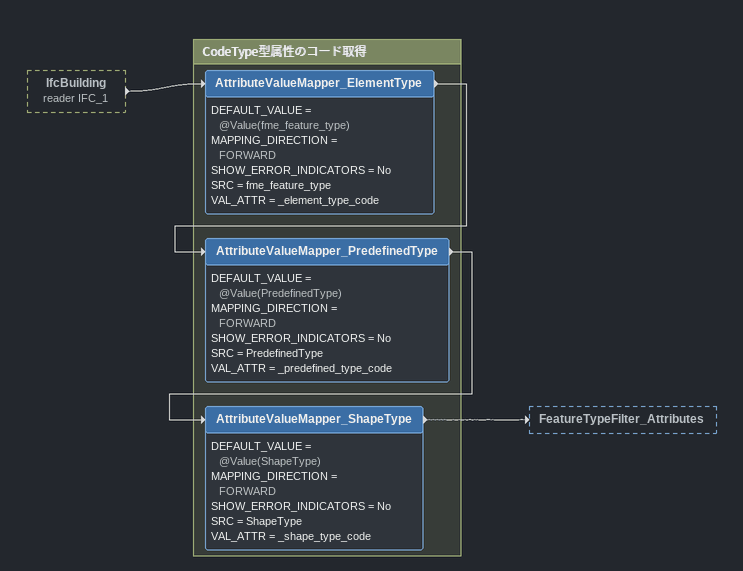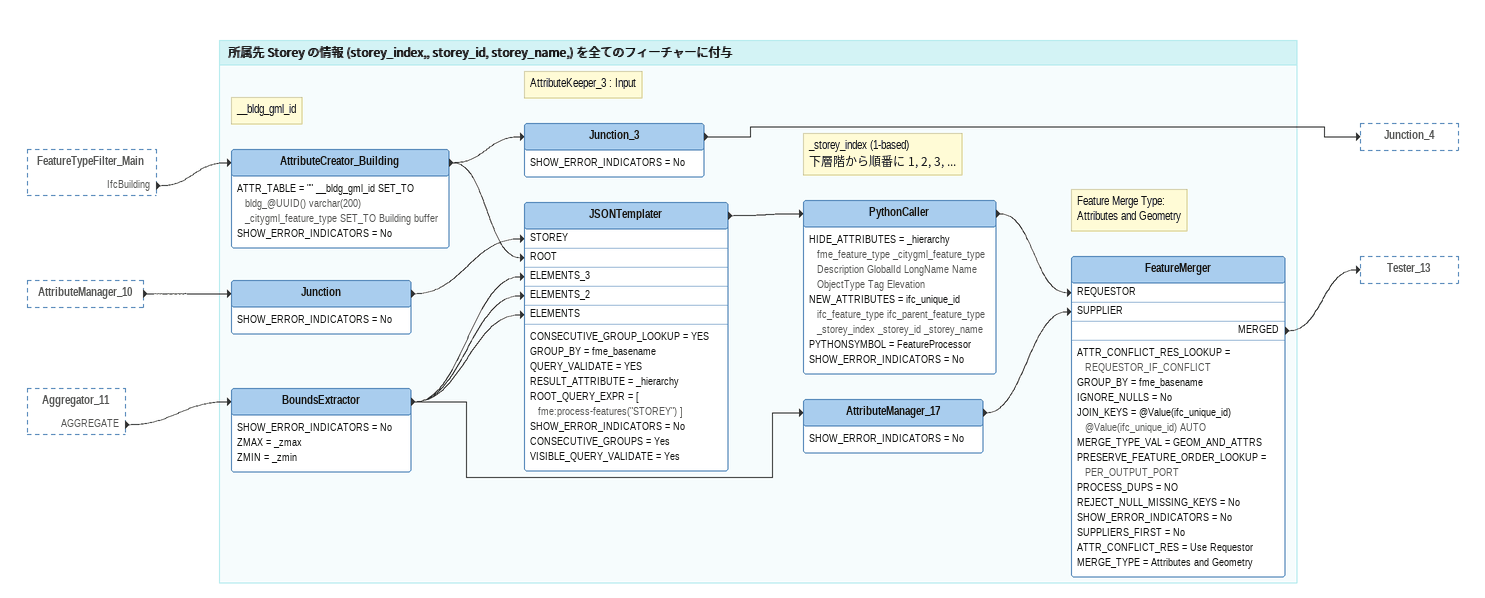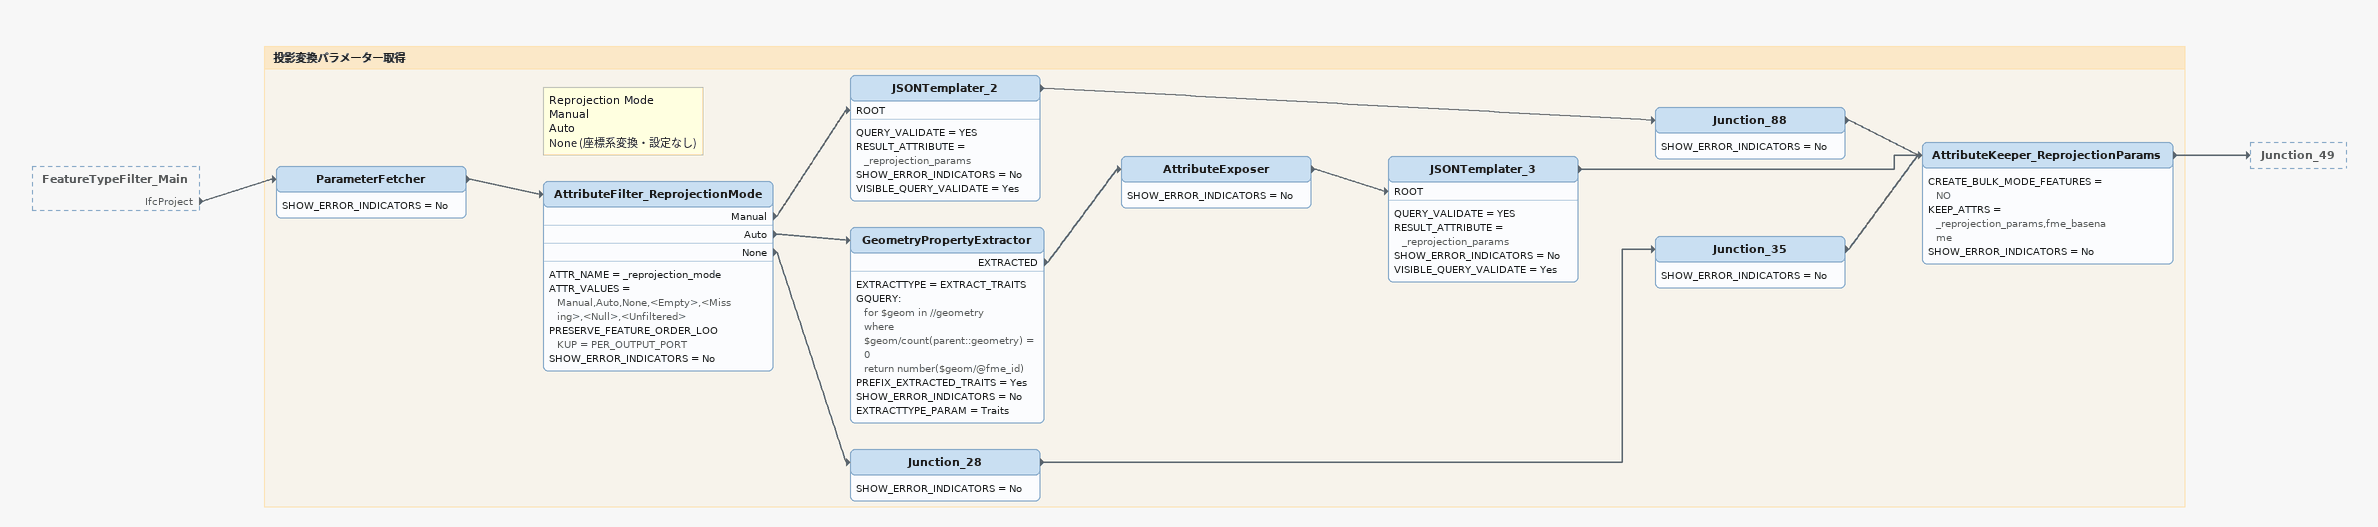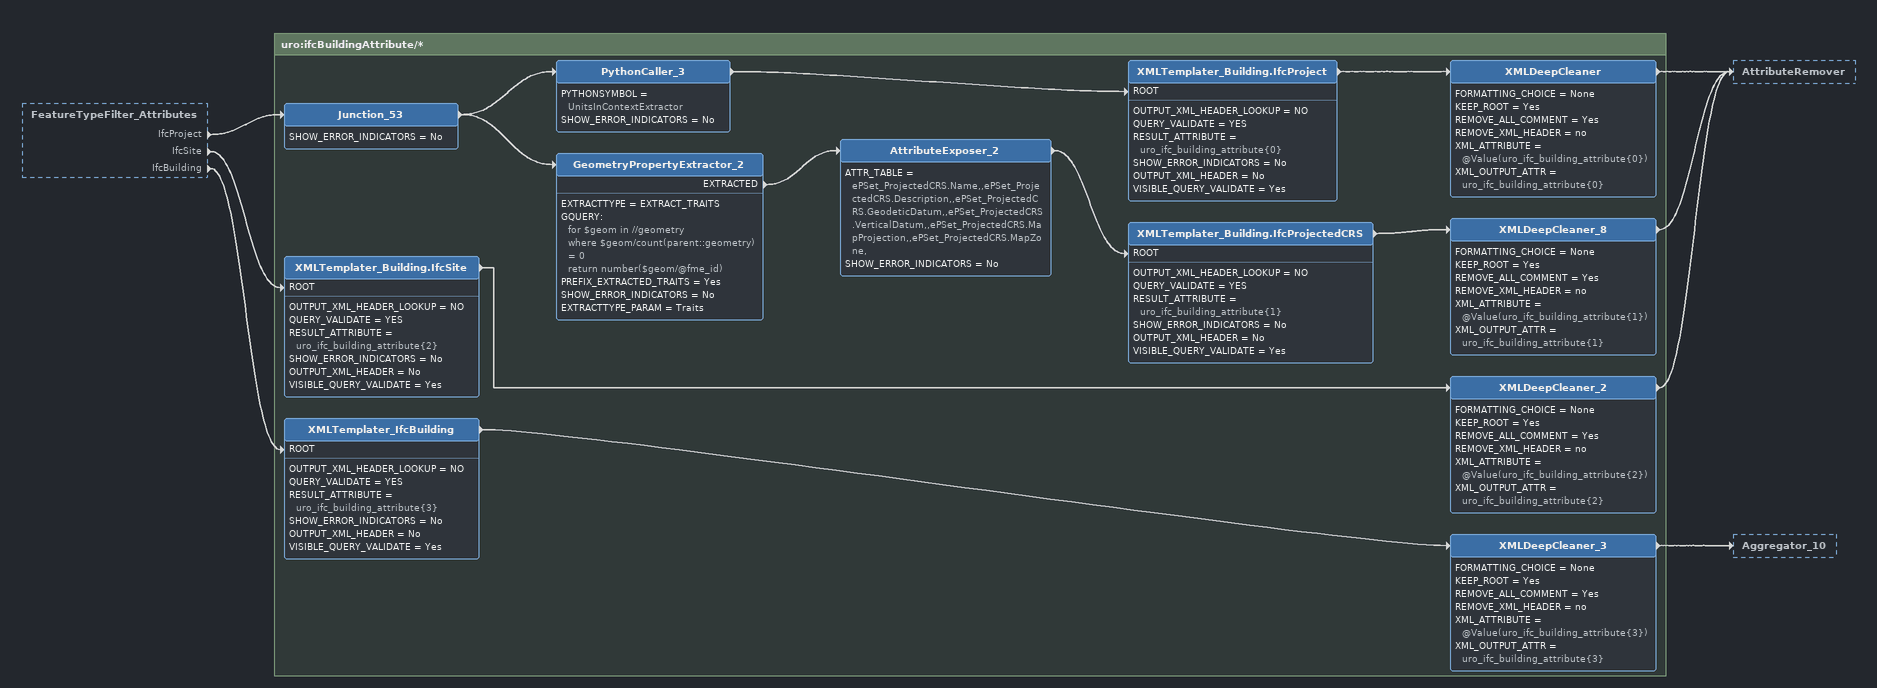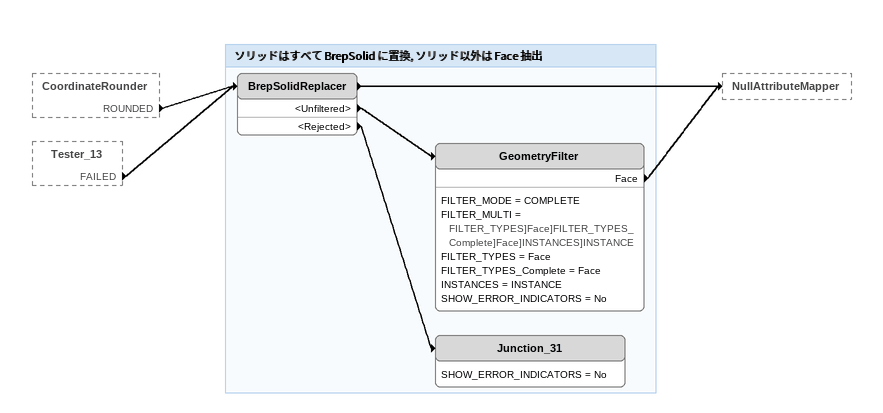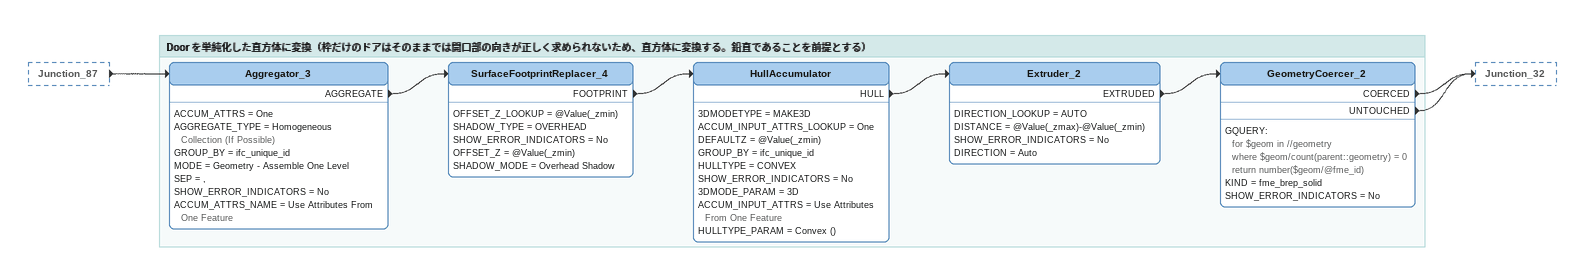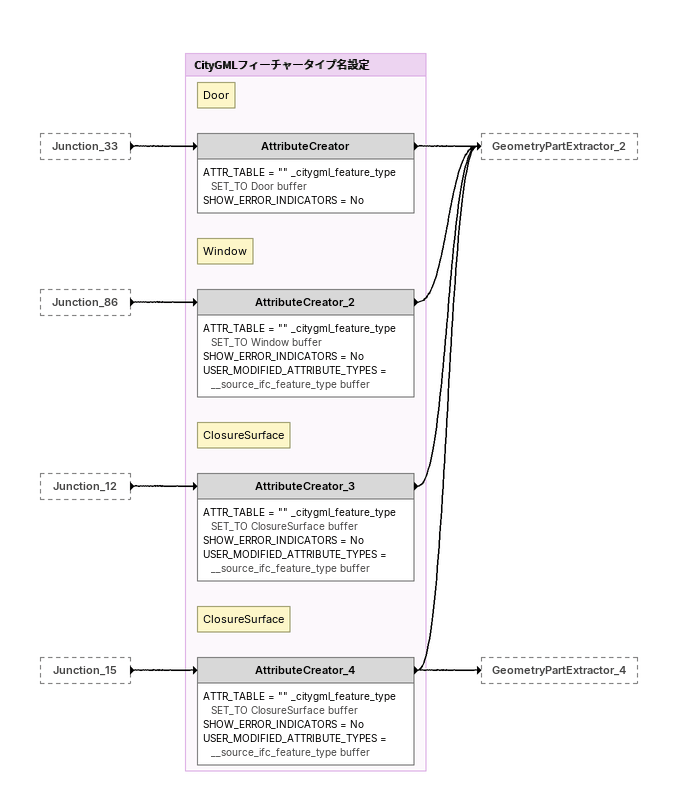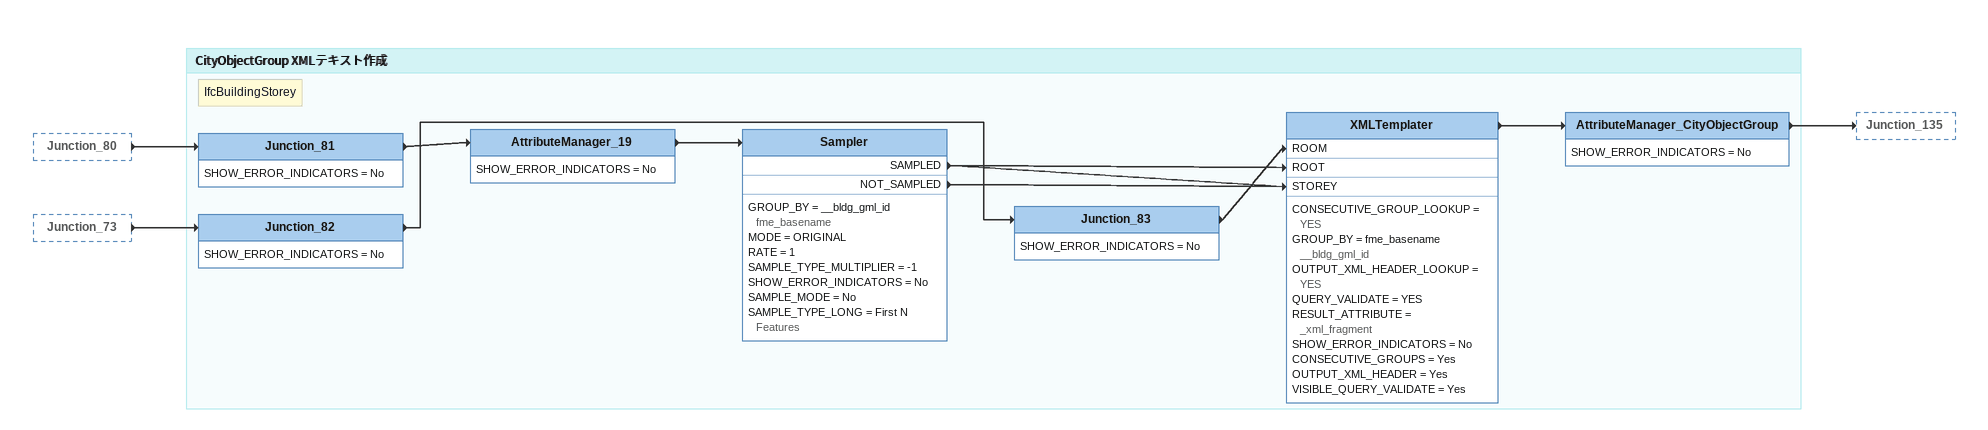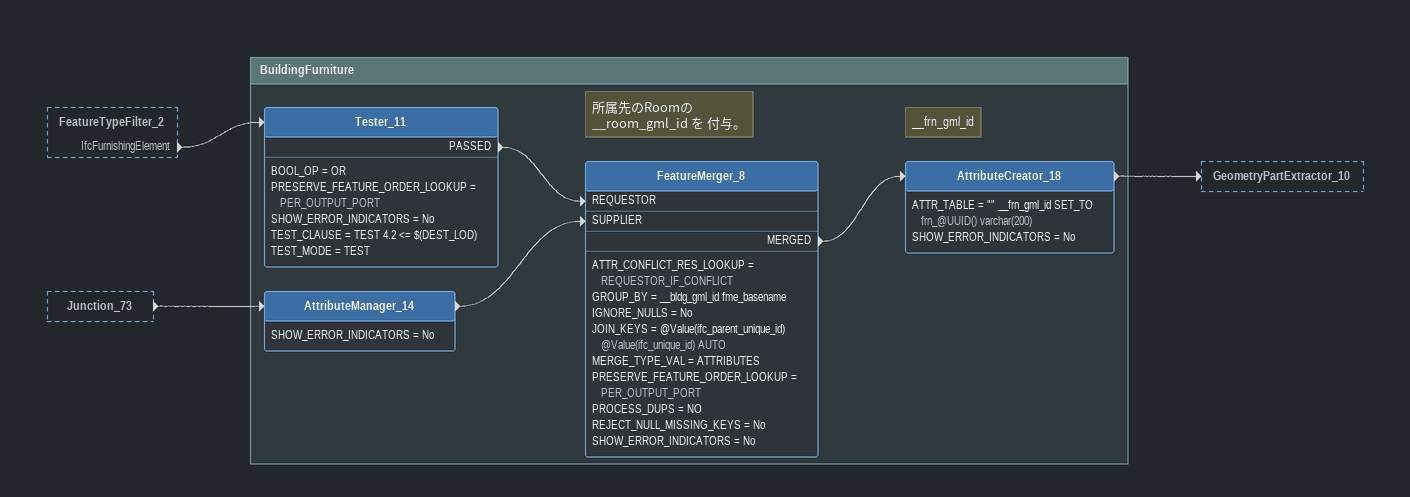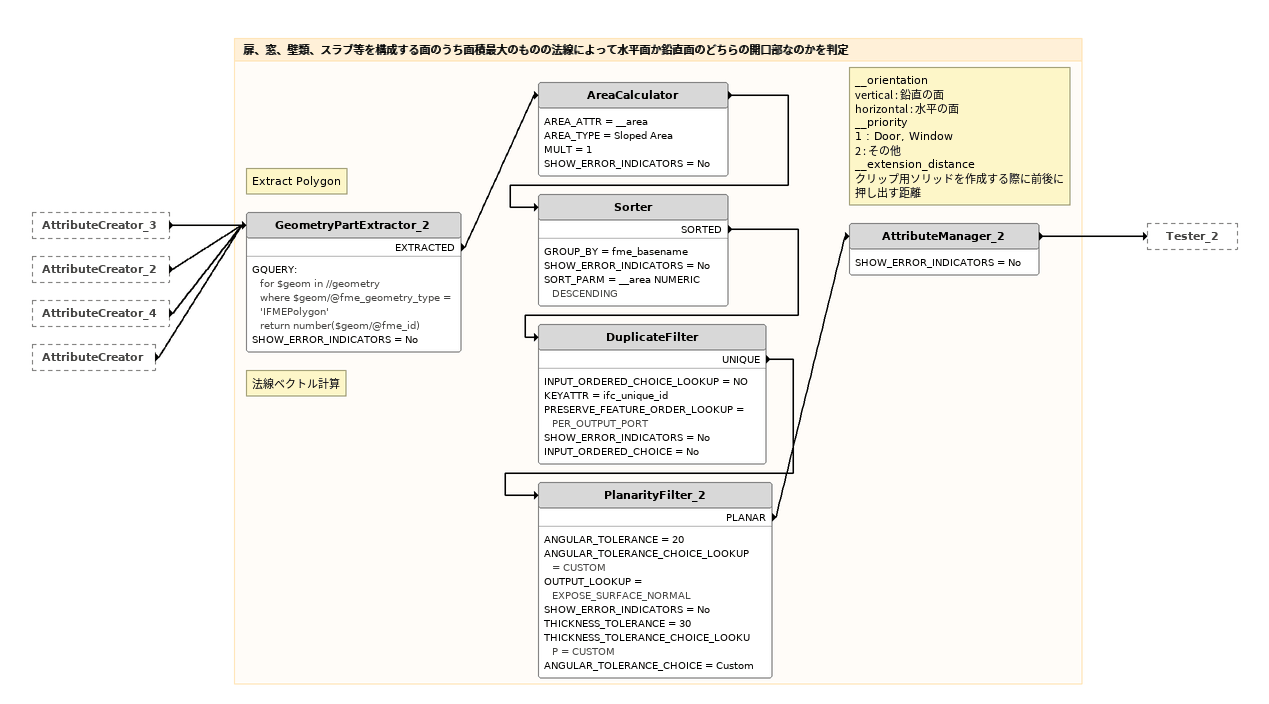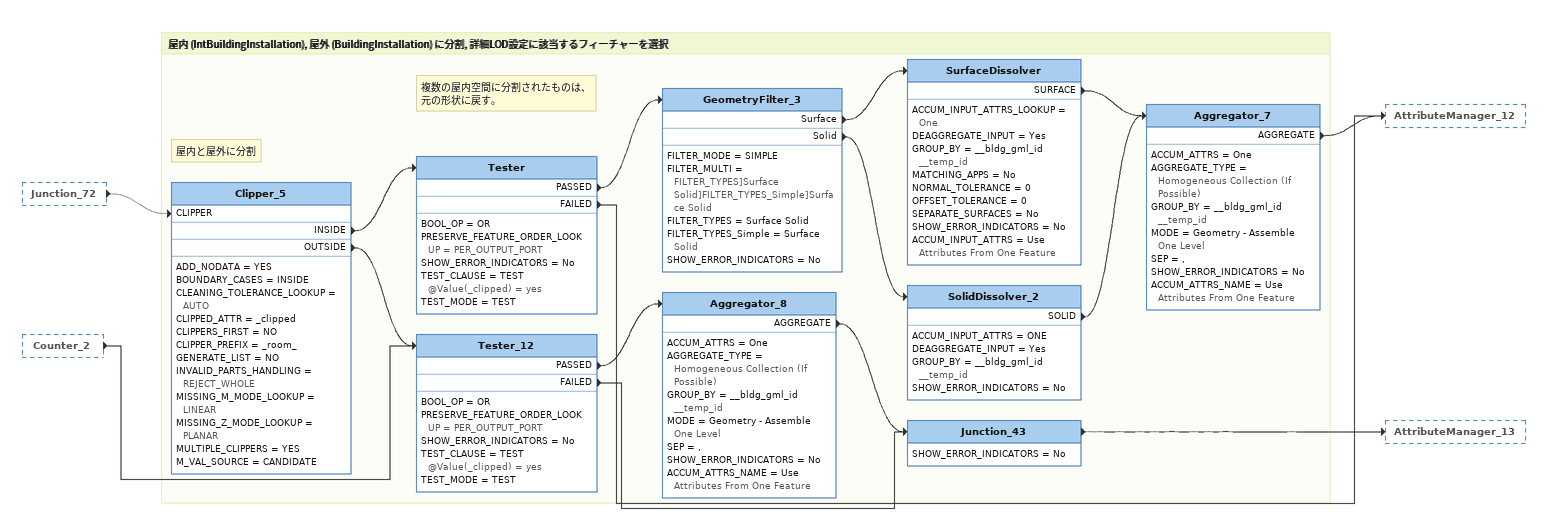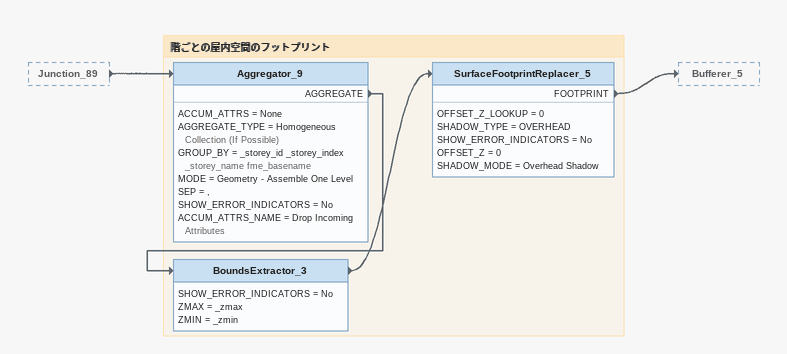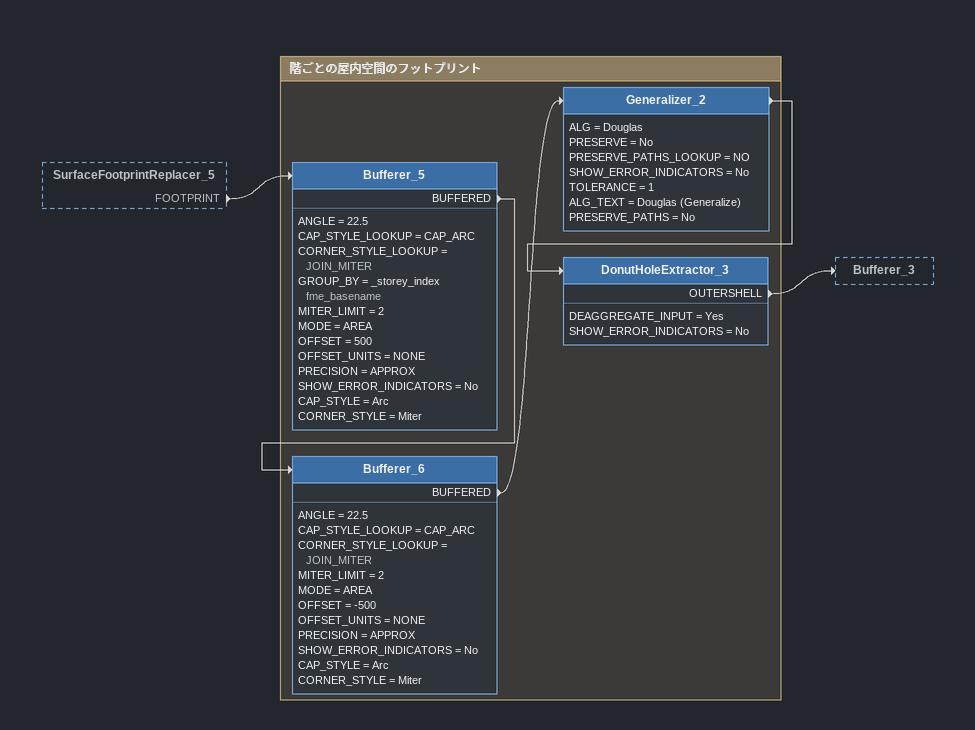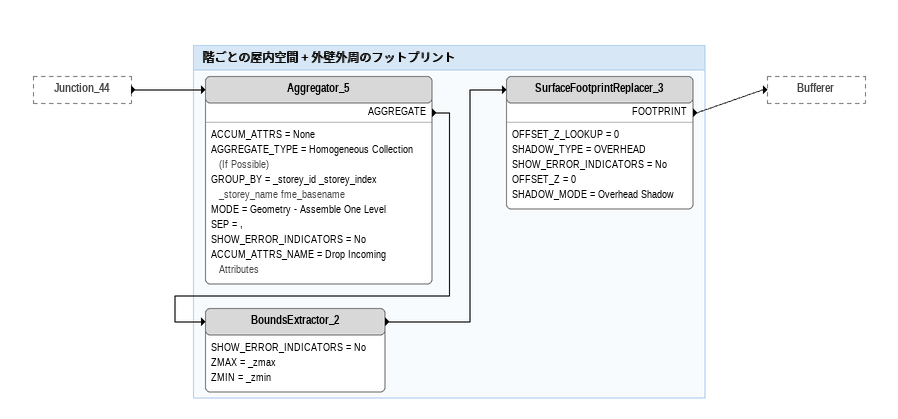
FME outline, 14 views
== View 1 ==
IfcBuilding (reader IFC_1) [outside]
    -> AttributeValueMapper_ElementType

Bookmark: CodeType型属性のコード取得
AttributeValueMapper_ElementType
    DEFAULT_VALUE = @Value(fme_feature_type)
    MAPPING_DIRECTION = FORWARD
    SHOW_ERROR_INDICATORS = No
    SRC = fme_feature_type
    VAL_ATTR = _element_type_code
    -> AttributeValueMapper_PredefinedType
AttributeValueMapper_PredefinedType
    DEFAULT_VALUE = @Value(PredefinedType)
    MAPPING_DIRECTION = FORWARD
    SHOW_ERROR_INDICATORS = No
    SRC = PredefinedType
    VAL_ATTR = _predefined_type_code
    -> AttributeValueMapper_ShapeType
AttributeValueMapper_ShapeType
    DEFAULT_VALUE = @Value(ShapeType)
    MAPPING_DIRECTION = FORWARD
    SHOW_ERROR_INDICATORS = No
    SRC = ShapeType
    VAL_ATTR = _shape_type_code
    -> FeatureTypeFilter_Attributes

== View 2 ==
FeatureTypeFilter_Main [outside]
    IfcBuilding -> AttributeCreator_Building
AttributeManager_10 [outside]
    -> Junction
Aggregator_11 [outside]
    AGGREGATE -> BoundsExtractor

Bookmark: 所属先 Storey の情報 (storey_index,, storey_id, storey_name,) を全てのフィーチャーに付与
Note: __bldg_gml_id
AttributeCreator_Building
    ATTR_TABLE = "" __bldg_gml_id SET_TO bldg_@UUID() varchar(200)  _citygml_feature_type SET_TO Building buffer
    SHOW_ERROR_INDICATORS = No
    -> JSONTemplater [ROOT]
    -> Junction_3
Note: AttributeKeeper_3 : Input
Junction_3
    SHOW_ERROR_INDICATORS = No
    -> Junction_4
BoundsExtractor
    SHOW_ERROR_INDICATORS = No
    ZMAX = _zmax
    ZMIN = _zmin
    -> JSONTemplater [ELEMENTS_3]
    -> AttributeManager_17
    -> JSONTemplater [ELEMENTS_2]
    -> JSONTemplater [ELEMENTS]
AttributeManager_17
    SHOW_ERROR_INDICATORS = No
    -> FeatureMerger [SUPPLIER]
Junction
    SHOW_ERROR_INDICATORS = No
    -> JSONTemplater [STOREY]
JSONTemplater
    CONSECUTIVE_GROUP_LOOKUP = YES
    GROUP_BY = fme_basename
    QUERY_VALIDATE = YES
    RESULT_ATTRIBUTE = _hierarchy
    ROOT_QUERY_EXPR = [ fme:process-features("STOREY") ]
    SHOW_ERROR_INDICATORS = No
    CONSECUTIVE_GROUPS = Yes
    VISIBLE_QUERY_VALIDATE = Yes
    -> PythonCaller
Note: _storey_index (1-based) / 下層階から順番に 1, 2, 3, ...
PythonCaller
    HIDE_ATTRIBUTES = _hierarchy fme_feature_type _citygml_feature_type Description GlobalId LongName Name ObjectType Tag Elevation
    NEW_ATTRIBUTES = ifc_unique_id ifc_feature_type ifc_parent_feature_type _storey_index _storey_id _storey_name
    PYTHONSYMBOL = FeatureProcessor
    SHOW_ERROR_INDICATORS = No
    -> FeatureMerger [REQUESTOR]
Note: Feature Merge Type: / Attributes and Geometry
FeatureMerger
    ATTR_CONFLICT_RES_LOOKUP = REQUESTOR_IF_CONFLICT
    GROUP_BY = fme_basename
    IGNORE_NULLS = No
    JOIN_KEYS = @Value(ifc_unique_id) @Value(ifc_unique_id) AUTO
    MERGE_TYPE_VAL = GEOM_AND_ATTRS
    PRESERVE_FEATURE_ORDER_LOOKUP = PER_OUTPUT_PORT
    PROCESS_DUPS = NO
    REJECT_NULL_MISSING_KEYS = No
    SHOW_ERROR_INDICATORS = No
    SUPPLIERS_FIRST = No
    ATTR_CONFLICT_RES = Use Requestor
    MERGE_TYPE = Attributes and Geometry
    MERGED -> Tester_13

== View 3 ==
FeatureTypeFilter_Main [outside]
    IfcProject -> ParameterFetcher

Bookmark: 投影変換パラメーター取得
ParameterFetcher
    SHOW_ERROR_INDICATORS = No
    -> AttributeFilter_ReprojectionMode
Note: Reprojection Mode / Manual / Auto / None (座標系変換・設定なし)
AttributeFilter_ReprojectionMode
    ATTR_NAME = _reprojection_mode
    ATTR_VALUES = Manual,Auto,None,<Empty>,<Missing>,<Null>,<Unfiltered>
    PRESERVE_FEATURE_ORDER_LOOKUP = PER_OUTPUT_PORT
    SHOW_ERROR_INDICATORS = No
    Manual -> JSONTemplater_2 [ROOT]
    Auto -> GeometryPropertyExtractor
    None -> Junction_28
JSONTemplater_2
    QUERY_VALIDATE = YES
    RESULT_ATTRIBUTE = _reprojection_params
    SHOW_ERROR_INDICATORS = No
    VISIBLE_QUERY_VALIDATE = Yes
    -> Junction_88
Junction_88
    SHOW_ERROR_INDICATORS = No
    -> AttributeKeeper_ReprojectionParams
GeometryPropertyExtractor
    EXTRACTTYPE = EXTRACT_TRAITS
    GQUERY:
      for $geom in //geometry
      where $geom/count(parent::geometry) = 0
      return number($geom/@fme_id)
    PREFIX_EXTRACTED_TRAITS = Yes
    SHOW_ERROR_INDICATORS = No
    EXTRACTTYPE_PARAM = Traits
    EXTRACTED -> AttributeExposer
AttributeExposer
    SHOW_ERROR_INDICATORS = No
    -> JSONTemplater_3 [ROOT]
JSONTemplater_3
    QUERY_VALIDATE = YES
    RESULT_ATTRIBUTE = _reprojection_params
    SHOW_ERROR_INDICATORS = No
    VISIBLE_QUERY_VALIDATE = Yes
    -> AttributeKeeper_ReprojectionParams
Junction_28
    SHOW_ERROR_INDICATORS = No
    -> Junction_35
Junction_35
    SHOW_ERROR_INDICATORS = No
    -> AttributeKeeper_ReprojectionParams
AttributeKeeper_ReprojectionParams
    CREATE_BULK_MODE_FEATURES = NO
    KEEP_ATTRS = _reprojection_params,fme_basename
    SHOW_ERROR_INDICATORS = No
    -> Junction_49

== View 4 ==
FeatureTypeFilter_Attributes [outside]
    IfcProject -> Junction_53
    IfcSite -> XMLTemplater_Building.IfcSite [ROOT]
    IfcBuilding -> XMLTemplater_IfcBuilding [ROOT]

Bookmark: uro:ifcBuildingAttribute/*
Junction_53
    SHOW_ERROR_INDICATORS = No
    -> GeometryPropertyExtractor_2
    -> PythonCaller_3
PythonCaller_3
    PYTHONSYMBOL = UnitsInContextExtractor
    SHOW_ERROR_INDICATORS = No
    -> XMLTemplater_Building.IfcProject [ROOT]
XMLTemplater_Building.IfcProject
    OUTPUT_XML_HEADER_LOOKUP = NO
    QUERY_VALIDATE = YES
    RESULT_ATTRIBUTE = uro_ifc_building_attribute{0}
    SHOW_ERROR_INDICATORS = No
    OUTPUT_XML_HEADER = No
    VISIBLE_QUERY_VALIDATE = Yes
    -> XMLDeepCleaner
XMLDeepCleaner
    FORMATTING_CHOICE = None
    KEEP_ROOT = Yes
    REMOVE_ALL_COMMENT = Yes
    REMOVE_XML_HEADER = no
    XML_ATTRIBUTE = @Value(uro_ifc_building_attribute{0})
    XML_OUTPUT_ATTR = uro_ifc_building_attribute{0}
    -> AttributeRemover
GeometryPropertyExtractor_2
    EXTRACTTYPE = EXTRACT_TRAITS
    GQUERY:
      for $geom in //geometry
      where $geom/count(parent::geometry) = 0
      return number($geom/@fme_id)
    PREFIX_EXTRACTED_TRAITS = Yes
    SHOW_ERROR_INDICATORS = No
    EXTRACTTYPE_PARAM = Traits
    EXTRACTED -> AttributeExposer_2
AttributeExposer_2
    ATTR_TABLE = ePSet_ProjectedCRS.Name,,ePSet_ProjectedCRS.Description,,ePSet_ProjectedCRS.GeodeticDatum,,ePSet_ProjectedCRS.VerticalDatum,,ePSet_ProjectedCRS.MapProjection,,ePSet_ProjectedCRS.MapZone,
    SHOW_ERROR_INDICATORS = No
    -> XMLTemplater_Building.IfcProjectedCRS [ROOT]
XMLTemplater_Building.IfcProjectedCRS
    OUTPUT_XML_HEADER_LOOKUP = NO
    QUERY_VALIDATE = YES
    RESULT_ATTRIBUTE = uro_ifc_building_attribute{1}
    SHOW_ERROR_INDICATORS = No
    OUTPUT_XML_HEADER = No
    VISIBLE_QUERY_VALIDATE = Yes
    -> XMLDeepCleaner_8
XMLDeepCleaner_8
    FORMATTING_CHOICE = None
    KEEP_ROOT = Yes
    REMOVE_ALL_COMMENT = Yes
    REMOVE_XML_HEADER = no
    XML_ATTRIBUTE = @Value(uro_ifc_building_attribute{1})
    XML_OUTPUT_ATTR = uro_ifc_building_attribute{1}
    -> AttributeRemover
XMLTemplater_Building.IfcSite
    OUTPUT_XML_HEADER_LOOKUP = NO
    QUERY_VALIDATE = YES
    RESULT_ATTRIBUTE = uro_ifc_building_attribute{2}
    SHOW_ERROR_INDICATORS = No
    OUTPUT_XML_HEADER = No
    VISIBLE_QUERY_VALIDATE = Yes
    -> XMLDeepCleaner_2
XMLDeepCleaner_2
    FORMATTING_CHOICE = None
    KEEP_ROOT = Yes
    REMOVE_ALL_COMMENT = Yes
    REMOVE_XML_HEADER = no
    XML_ATTRIBUTE = @Value(uro_ifc_building_attribute{2})
    XML_OUTPUT_ATTR = uro_ifc_building_attribute{2}
    -> AttributeRemover
XMLTemplater_IfcBuilding
    OUTPUT_XML_HEADER_LOOKUP = NO
    QUERY_VALIDATE = YES
    RESULT_ATTRIBUTE = uro_ifc_building_attribute{3}
    SHOW_ERROR_INDICATORS = No
    OUTPUT_XML_HEADER = No
    VISIBLE_QUERY_VALIDATE = Yes
    -> XMLDeepCleaner_3
XMLDeepCleaner_3
    FORMATTING_CHOICE = None
    KEEP_ROOT = Yes
    REMOVE_ALL_COMMENT = Yes
    REMOVE_XML_HEADER = no
    XML_ATTRIBUTE = @Value(uro_ifc_building_attribute{3})
    XML_OUTPUT_ATTR = uro_ifc_building_attribute{3}
    -> Aggregator_10

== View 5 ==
CoordinateRounder [outside]
    ROUNDED -> BrepSolidReplacer
Tester_13 [outside]
    FAILED -> BrepSolidReplacer

Bookmark: ソリッドはすべて BrepSolid に置換, ソリッド以外は Face 抽出
BrepSolidReplacer
    -> NullAttributeMapper
    <Unfiltered> -> GeometryFilter
    <Rejected> -> Junction_31
GeometryFilter
    FILTER_MODE = COMPLETE
    FILTER_MULTI = FILTER_TYPES]Face]FILTER_TYPES_Complete]Face]INSTANCES]INSTANCE
    FILTER_TYPES = Face
    FILTER_TYPES_Complete = Face
    INSTANCES = INSTANCE
    SHOW_ERROR_INDICATORS = No
    Face -> NullAttributeMapper
Junction_31
    SHOW_ERROR_INDICATORS = No

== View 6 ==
Junction_87 [outside]
    -> Aggregator_3

Bookmark: Door を単純化した直方体に変換（枠だけのドアはそのままでは開口部の向きが正しく求められないため、直方体に変換する。鉛直であることを前提とする）
Aggregator_3
    ACCUM_ATTRS = One
    AGGREGATE_TYPE = Homogeneous Collection (If Possible)
    GROUP_BY = ifc_unique_id
    MODE = Geometry - Assemble One Level
    SEP = ,
    SHOW_ERROR_INDICATORS = No
    ACCUM_ATTRS_NAME = Use Attributes From One Feature
    AGGREGATE -> SurfaceFootprintReplacer_4
SurfaceFootprintReplacer_4
    OFFSET_Z_LOOKUP = @Value(_zmin)
    SHADOW_TYPE = OVERHEAD
    SHOW_ERROR_INDICATORS = No
    OFFSET_Z = @Value(_zmin)
    SHADOW_MODE = Overhead Shadow
    FOOTPRINT -> HullAccumulator
HullAccumulator
    3DMODETYPE = MAKE3D
    ACCUM_INPUT_ATTRS_LOOKUP = One
    DEFAULTZ = @Value(_zmin)
    GROUP_BY = ifc_unique_id
    HULLTYPE = CONVEX
    SHOW_ERROR_INDICATORS = No
    3DMODE_PARAM = 3D
    ACCUM_INPUT_ATTRS = Use Attributes From One Feature
    HULLTYPE_PARAM = Convex ()
    HULL -> Extruder_2
Extruder_2
    DIRECTION_LOOKUP = AUTO
    DISTANCE = @Value(_zmax)-@Value(_zmin)
    SHOW_ERROR_INDICATORS = No
    DIRECTION = Auto
    EXTRUDED -> GeometryCoercer_2
GeometryCoercer_2
    GQUERY:
      for $geom in //geometry
      where $geom/count(parent::geometry) = 0
      return number($geom/@fme_id)
    KIND = fme_brep_solid
    SHOW_ERROR_INDICATORS = No
    COERCED -> Junction_32
    UNTOUCHED -> Junction_32

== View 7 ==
Junction_33 [outside]
    -> AttributeCreator
Junction_86 [outside]
    -> AttributeCreator_2
Junction_12 [outside]
    -> AttributeCreator_3
Junction_15 [outside]
    -> AttributeCreator_4

Bookmark: CityGMLフィーチャータイプ名設定
Note: Window
AttributeCreator_2
    ATTR_TABLE = "" _citygml_feature_type SET_TO Window buffer
    SHOW_ERROR_INDICATORS = No
    USER_MODIFIED_ATTRIBUTE_TYPES = __source_ifc_feature_type buffer
    -> GeometryPartExtractor_2
Note: ClosureSurface
AttributeCreator_3
    ATTR_TABLE = "" _citygml_feature_type SET_TO ClosureSurface buffer
    SHOW_ERROR_INDICATORS = No
    USER_MODIFIED_ATTRIBUTE_TYPES = __source_ifc_feature_type buffer
    -> GeometryPartExtractor_2
Note: ClosureSurface
AttributeCreator_4
    ATTR_TABLE = "" _citygml_feature_type SET_TO ClosureSurface buffer
    SHOW_ERROR_INDICATORS = No
    USER_MODIFIED_ATTRIBUTE_TYPES = __source_ifc_feature_type buffer
    -> GeometryPartExtractor_4
    -> GeometryPartExtractor_2
Note: Door
AttributeCreator
    ATTR_TABLE = "" _citygml_feature_type SET_TO Door buffer
    SHOW_ERROR_INDICATORS = No
    -> GeometryPartExtractor_2

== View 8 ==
Junction_80 [outside]
    -> Junction_81
Junction_73 [outside]
    -> Junction_82

Bookmark: CityObjectGroup XMLテキスト作成
Junction_82
    SHOW_ERROR_INDICATORS = No
    -> Junction_83
Junction_83
    SHOW_ERROR_INDICATORS = No
    -> XMLTemplater [ROOM]
Note: IfcBuildingStorey
Junction_81
    SHOW_ERROR_INDICATORS = No
    -> AttributeManager_19
AttributeManager_19
    SHOW_ERROR_INDICATORS = No
    -> Sampler
Sampler
    GROUP_BY = __bldg_gml_id fme_basename
    MODE = ORIGINAL
    RATE = 1
    SAMPLE_TYPE_MULTIPLIER = -1
    SHOW_ERROR_INDICATORS = No
    SAMPLE_MODE = No
    SAMPLE_TYPE_LONG = First N Features
    SAMPLED -> XMLTemplater [ROOT]
    SAMPLED -> XMLTemplater [STOREY]
    NOT_SAMPLED -> XMLTemplater [STOREY]
XMLTemplater
    CONSECUTIVE_GROUP_LOOKUP = YES
    GROUP_BY = fme_basename __bldg_gml_id
    OUTPUT_XML_HEADER_LOOKUP = YES
    QUERY_VALIDATE = YES
    RESULT_ATTRIBUTE = _xml_fragment
    SHOW_ERROR_INDICATORS = No
    CONSECUTIVE_GROUPS = Yes
    OUTPUT_XML_HEADER = Yes
    VISIBLE_QUERY_VALIDATE = Yes
    -> AttributeManager_CityObjectGroup
AttributeManager_CityObjectGroup
    SHOW_ERROR_INDICATORS = No
    -> Junction_135

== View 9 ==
FeatureTypeFilter_2 [outside]
    IfcFurnishingElement -> Tester_11
Junction_73 [outside]
    -> AttributeManager_14

Bookmark: BuildingFurniture
AttributeManager_14
    SHOW_ERROR_INDICATORS = No
    -> FeatureMerger_8 [SUPPLIER]
Tester_11
    BOOL_OP = OR
    PRESERVE_FEATURE_ORDER_LOOKUP = PER_OUTPUT_PORT
    SHOW_ERROR_INDICATORS = No
    TEST_CLAUSE = TEST 4.2 <= $(DEST_LOD)
    TEST_MODE = TEST
    PASSED -> FeatureMerger_8 [REQUESTOR]
Note: 所属先のRoomの / __room_gml_id を 付与。
FeatureMerger_8
    ATTR_CONFLICT_RES_LOOKUP = REQUESTOR_IF_CONFLICT
    GROUP_BY = __bldg_gml_id fme_basename
    IGNORE_NULLS = No
    JOIN_KEYS = @Value(ifc_parent_unique_id) @Value(ifc_unique_id) AUTO
    MERGE_TYPE_VAL = ATTRIBUTES
    PRESERVE_FEATURE_ORDER_LOOKUP = PER_OUTPUT_PORT
    PROCESS_DUPS = NO
    REJECT_NULL_MISSING_KEYS = No
    SHOW_ERROR_INDICATORS = No
    MERGED -> AttributeCreator_18
Note: __frn_gml_id
AttributeCreator_18
    ATTR_TABLE = "" __frn_gml_id SET_TO frn_@UUID() varchar(200)
    SHOW_ERROR_INDICATORS = No
    -> GeometryPartExtractor_10

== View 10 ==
AttributeCreator_3 [outside]
    -> GeometryPartExtractor_2
AttributeCreator_2 [outside]
    -> GeometryPartExtractor_2
AttributeCreator_4 [outside]
    -> GeometryPartExtractor_2
AttributeCreator [outside]
    -> GeometryPartExtractor_2

Bookmark: 扉、窓、壁類、スラブ等を構成する面のうち面積最大のものの法線によって水平面か鉛直面のどちらの開口部なのかを判定
Note: Extract Polygon
GeometryPartExtractor_2
    GQUERY:
      for $geom in //geometry
      where $geom/@fme_geometry_type = 'IFMEPolygon'
      return number($geom/@fme_id)
    SHOW_ERROR_INDICATORS = No
    EXTRACTED -> AreaCalculator
AreaCalculator
    AREA_ATTR = __area
    AREA_TYPE = Sloped Area
    MULT = 1
    SHOW_ERROR_INDICATORS = No
    -> Sorter
Sorter
    GROUP_BY = fme_basename
    SHOW_ERROR_INDICATORS = No
    SORT_PARM = __area NUMERIC DESCENDING
    SORTED -> DuplicateFilter
DuplicateFilter
    INPUT_ORDERED_CHOICE_LOOKUP = NO
    KEYATTR = ifc_unique_id
    PRESERVE_FEATURE_ORDER_LOOKUP = PER_OUTPUT_PORT
    SHOW_ERROR_INDICATORS = No
    INPUT_ORDERED_CHOICE = No
    UNIQUE -> PlanarityFilter_2
Note: 法線ベクトル計算
PlanarityFilter_2
    ANGULAR_TOLERANCE = 20
    ANGULAR_TOLERANCE_CHOICE_LOOKUP = CUSTOM
    OUTPUT_LOOKUP = EXPOSE_SURFACE_NORMAL
    SHOW_ERROR_INDICATORS = No
    THICKNESS_TOLERANCE = 30
    THICKNESS_TOLERANCE_CHOICE_LOOKUP = CUSTOM
    ANGULAR_TOLERANCE_CHOICE = Custom
    PLANAR -> AttributeManager_2
Note: __orientation / vertical : 鉛直の面 / horizontal : 水平の面 / __priority / 1 : Door, Window / 2 : その他 / __extension_distance / クリップ用ソリッドを作成する際に前後に押し出す距離
AttributeManager_2
    SHOW_ERROR_INDICATORS = No
    -> Tester_2

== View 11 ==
Junction_72 [outside]
    -> Clipper_5 [CLIPPER] [off]
Counter_2 [outside]
    -> Tester_12

Bookmark: 屋内 (IntBuildingInstallation), 屋外 (BuildingInstallation) に分割, 詳細LOD設定に該当するフィーチャーを選択
Note: 屋内と屋外に分割
Clipper_5
    ADD_NODATA = YES
    BOUNDARY_CASES = INSIDE
    CLEANING_TOLERANCE_LOOKUP = AUTO
    CLIPPED_ATTR = _clipped
    CLIPPERS_FIRST = NO
    CLIPPER_PREFIX = _room_
    GENERATE_LIST = NO
    INVALID_PARTS_HANDLING = REJECT_WHOLE
    MISSING_M_MODE_LOOKUP = LINEAR
    MISSING_Z_MODE_LOOKUP = PLANAR
    MULTIPLE_CLIPPERS = YES
    M_VAL_SOURCE = CANDIDATE
    INSIDE -> Tester
    OUTSIDE -> Tester_12
Note: 複数の屋内空間に分割されたものは、元の形状に戻す。
Tester
    BOOL_OP = OR
    PRESERVE_FEATURE_ORDER_LOOKUP = PER_OUTPUT_PORT
    SHOW_ERROR_INDICATORS = No
    TEST_CLAUSE = TEST @Value(_clipped) = yes
    TEST_MODE = TEST
    PASSED -> GeometryFilter_3
    FAILED -> AttributeManager_12
GeometryFilter_3
    FILTER_MODE = SIMPLE
    FILTER_MULTI = FILTER_TYPES]Surface Solid]FILTER_TYPES_Simple]Surface Solid
    FILTER_TYPES = Surface Solid
    FILTER_TYPES_Simple = Surface Solid
    SHOW_ERROR_INDICATORS = No
    Surface -> SurfaceDissolver
    Solid -> SolidDissolver_2
SurfaceDissolver
    ACCUM_INPUT_ATTRS_LOOKUP = One
    DEAGGREGATE_INPUT = Yes
    GROUP_BY = __bldg_gml_id __temp_id
    MATCHING_APPS = No
    NORMAL_TOLERANCE = 0
    OFFSET_TOLERANCE = 0
    SEPARATE_SURFACES = No
    SHOW_ERROR_INDICATORS = No
    ACCUM_INPUT_ATTRS = Use Attributes From One Feature
    SURFACE -> Aggregator_7
SolidDissolver_2
    ACCUM_INPUT_ATTRS = ONE
    DEAGGREGATE_INPUT = Yes
    GROUP_BY = __bldg_gml_id __temp_id
    SHOW_ERROR_INDICATORS = No
    SOLID -> Aggregator_7
Aggregator_7
    ACCUM_ATTRS = One
    AGGREGATE_TYPE = Homogeneous Collection (If Possible)
    GROUP_BY = __bldg_gml_id __temp_id
    MODE = Geometry - Assemble One Level
    SEP = ,
    SHOW_ERROR_INDICATORS = No
    ACCUM_ATTRS_NAME = Use Attributes From One Feature
    AGGREGATE -> AttributeManager_12
Tester_12
    BOOL_OP = OR
    PRESERVE_FEATURE_ORDER_LOOKUP = PER_OUTPUT_PORT
    SHOW_ERROR_INDICATORS = No
    TEST_CLAUSE = TEST @Value(_clipped) = yes
    TEST_MODE = TEST
    PASSED -> Aggregator_8
    FAILED -> Junction_43
Aggregator_8
    ACCUM_ATTRS = One
    AGGREGATE_TYPE = Homogeneous Collection (If Possible)
    GROUP_BY = __bldg_gml_id __temp_id
    MODE = Geometry - Assemble One Level
    SEP = ,
    SHOW_ERROR_INDICATORS = No
    ACCUM_ATTRS_NAME = Use Attributes From One Feature
    AGGREGATE -> Junction_43
Junction_43
    SHOW_ERROR_INDICATORS = No
    -> AttributeManager_13

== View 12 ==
Junction_89 [outside]
    -> Aggregator_9

Bookmark: 階ごとの屋内空間のフットプリント
Aggregator_9
    ACCUM_ATTRS = None
    AGGREGATE_TYPE = Homogeneous Collection (If Possible)
    GROUP_BY = _storey_id _storey_index _storey_name fme_basename
    MODE = Geometry - Assemble One Level
    SEP = ,
    SHOW_ERROR_INDICATORS = No
    ACCUM_ATTRS_NAME = Drop Incoming Attributes
    AGGREGATE -> BoundsExtractor_3
BoundsExtractor_3
    SHOW_ERROR_INDICATORS = No
    ZMAX = _zmax
    ZMIN = _zmin
    -> SurfaceFootprintReplacer_5
SurfaceFootprintReplacer_5
    OFFSET_Z_LOOKUP = 0
    SHADOW_TYPE = OVERHEAD
    SHOW_ERROR_INDICATORS = No
    OFFSET_Z = 0
    SHADOW_MODE = Overhead Shadow
    FOOTPRINT -> Bufferer_5

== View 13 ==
SurfaceFootprintReplacer_5 [outside]
    FOOTPRINT -> Bufferer_5

Bookmark: 階ごとの屋内空間のフットプリント
Bufferer_5
    ANGLE = 22.5
    CAP_STYLE_LOOKUP = CAP_ARC
    CORNER_STYLE_LOOKUP = JOIN_MITER
    GROUP_BY = _storey_index fme_basename
    MITER_LIMIT = 2
    MODE = AREA
    OFFSET = 500
    OFFSET_UNITS = NONE
    PRECISION = APPROX
    SHOW_ERROR_INDICATORS = No
    CAP_STYLE = Arc
    CORNER_STYLE = Miter
    BUFFERED -> Bufferer_6
Bufferer_6
    ANGLE = 22.5
    CAP_STYLE_LOOKUP = CAP_ARC
    CORNER_STYLE_LOOKUP = JOIN_MITER
    MITER_LIMIT = 2
    MODE = AREA
    OFFSET = -500
    OFFSET_UNITS = NONE
    PRECISION = APPROX
    SHOW_ERROR_INDICATORS = No
    CAP_STYLE = Arc
    CORNER_STYLE = Miter
    BUFFERED -> Generalizer_2
Generalizer_2
    ALG = Douglas
    PRESERVE = No
    PRESERVE_PATHS_LOOKUP = NO
    SHOW_ERROR_INDICATORS = No
    TOLERANCE = 1
    ALG_TEXT = Douglas (Generalize)
    PRESERVE_PATHS = No
    -> DonutHoleExtractor_3
DonutHoleExtractor_3
    DEAGGREGATE_INPUT = Yes
    SHOW_ERROR_INDICATORS = No
    OUTERSHELL -> Bufferer_3

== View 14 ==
Junction_44 [outside]
    -> Aggregator_5

Bookmark: 階ごとの屋内空間 + 外壁外周のフットプリント
Aggregator_5
    ACCUM_ATTRS = None
    AGGREGATE_TYPE = Homogeneous Collection (If Possible)
    GROUP_BY = _storey_id _storey_index _storey_name fme_basename
    MODE = Geometry - Assemble One Level
    SEP = ,
    SHOW_ERROR_INDICATORS = No
    ACCUM_ATTRS_NAME = Drop Incoming Attributes
    AGGREGATE -> BoundsExtractor_2
BoundsExtractor_2
    SHOW_ERROR_INDICATORS = No
    ZMAX = _zmax
    ZMIN = _zmin
    -> SurfaceFootprintReplacer_3
SurfaceFootprintReplacer_3
    OFFSET_Z_LOOKUP = 0
    SHADOW_TYPE = OVERHEAD
    SHOW_ERROR_INDICATORS = No
    OFFSET_Z = 0
    SHADOW_MODE = Overhead Shadow
    FOOTPRINT -> Bufferer
